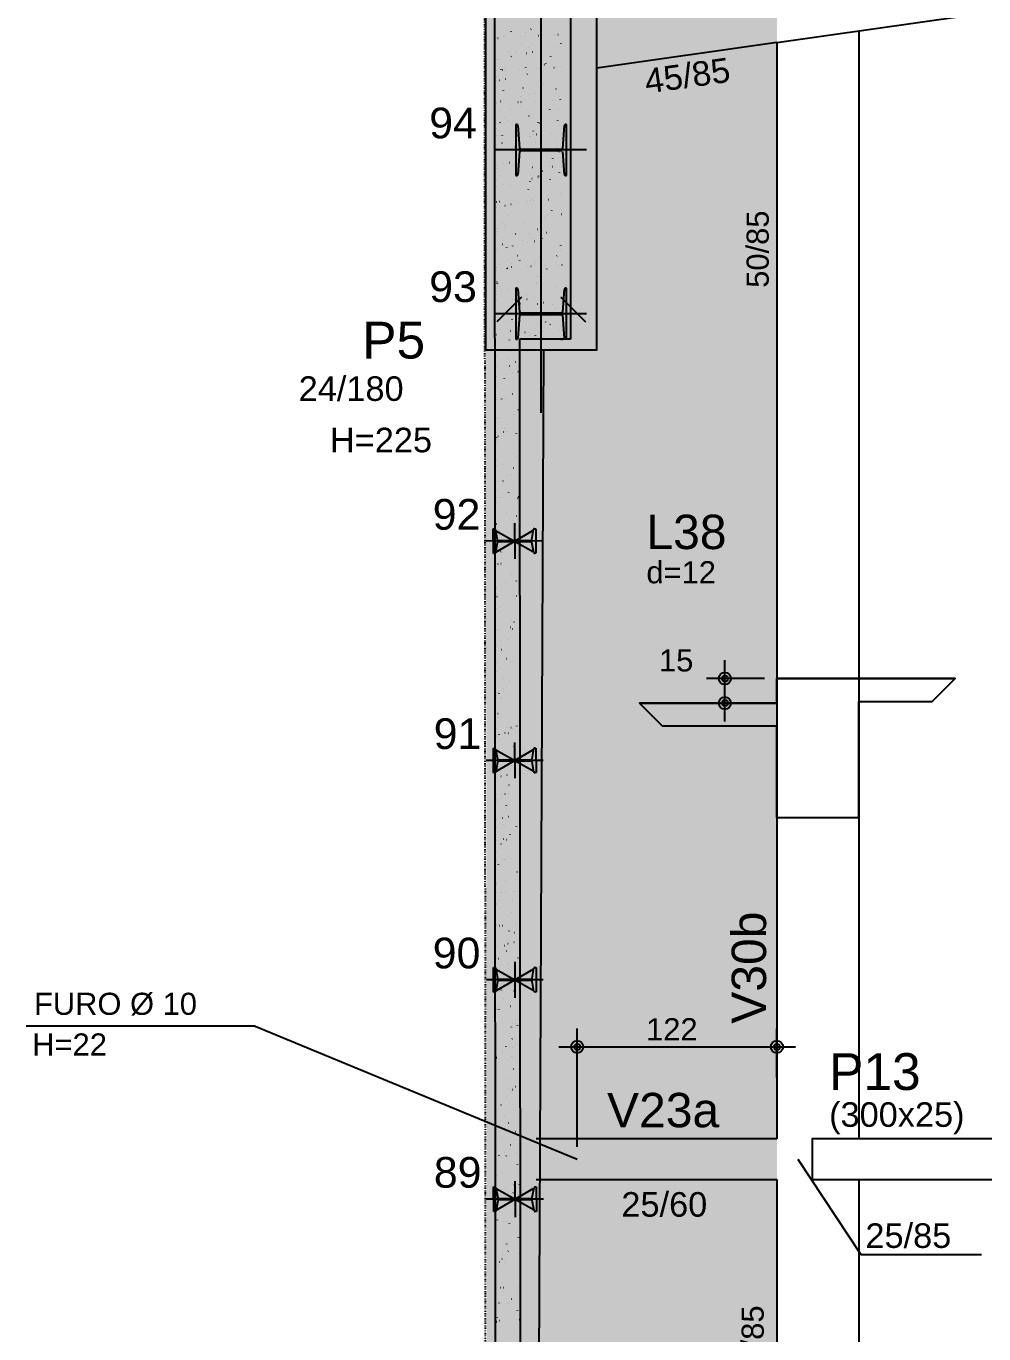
# Model space of a CAD drawing. Header units: millimetres. Extents: x 2609 to 8562, y 1432 to 7136.
# Drawn here: x 3481 to 4066, y 2717 to 3515 of the extents above; entities that cross this region are included whole.
import ezdxf

# ---------------------------------------------------------------- set-up
doc = ezdxf.new("R2010")
doc.units = ezdxf.units.MM
doc.linetypes.add('ESTILO_TQS_0003', pattern=[1.5, 0.5, -0.4, 0.1, -0.5])
for name, color, linetype in [('1', 4, 'Continuous'), ('10', 13, 'Continuous'), ('11', 22, 'Continuous'), ('12', 3, 'Continuous'), ('13', 76, 'Continuous'), ('133', 176, 'Continuous'), ('18', 9, 'Continuous'), ('19', 5, 'Continuous'), ('24', 5, 'ESTILO_TQS_0003'), ('242', 3, 'Continuous'), ('26', 1, 'Continuous'), ('3', 2, 'Continuous'), ('30', 15, 'Continuous'), ('32', 4, 'Continuous'), ('42', 7, 'Continuous'), ('49', 20, 'Continuous'), ('51', 6, 'Continuous'), ('52', 21, 'Continuous'), ('6', 6, 'Continuous'), ('8', 5, 'Continuous'), ('9', 3, 'Continuous')]:
    doc.layers.add(name, color=color, linetype=linetype)
doc.styles.get("Standard").update_dxf_attribs({"font": 'arial.ttf'})

# ---------------------------------------------------------------- blocks, each defined once
blk = doc.blocks.new('_H9EFD498501-009')
for p, q in [((191.437375, 1791.388066), (191.437375, 1791.388066)), ((191.437375, 1791.388066), (191.437375, 1791.388066)), ((191.437375, 1790.479557), (191.437375, 1790.479557)), ((191.437375, 1790.479557), (191.437375, 1790.479557)), ((191.437375, 1790.479557), (191.437375, 1790.479557)), ((192.567403, 1790.730079), (192.640626, 1790.746312)), ((196.228513, 1791.541727), (196.301736, 1791.55796)), ((196.431315, 1791.606106), (196.506244, 1791.609377)), ((200.748983, 1794.958115), (200.758773, 1795.032473)), ((206.546678, 1792.047752), (206.621607, 1792.051024)), ((208.419894, 1792.129539), (208.494822, 1792.13281)), ((209.40851, 1794.463662), (209.481732, 1794.479895)), ((212.789581, 1796.376133), (212.79937, 1796.450491)), ((213.153777, 1795.820512), (213.199434, 1795.880014)), ((217.26147, 1792.51557), (217.336399, 1792.518842)), ((227.376834, 1792.957216), (227.451762, 1792.960488)), ((229.250049, 1793.039003), (229.324978, 1793.042274)), ((199.158195, 1782.874881), (199.167985, 1782.949239)), ((203.154871, 1782.789684), (203.200528, 1782.849185)), ((206.898754, 1787.668807), (206.944411, 1787.728308)), ((210.130507, 1781.733167), (210.203729, 1781.7494)), ((211.301582, 1785.073662), (211.311372, 1785.14802)), ((213.791617, 1782.544816), (213.864839, 1782.561049)), ((223.34218, 1786.49168), (223.351969, 1786.566038)), ((226.971613, 1785.466751), (227.044835, 1785.482984)), ((231.130713, 1787.622822), (231.17637, 1787.682323)), ((191.437375, 1777.589), (191.437375, 1777.589)), ((191.437375, 1777.589), (191.437375, 1777.589)), ((192.92329, 1777.918419), (192.996512, 1777.934652)), ((200.757873, 1779.665855), (200.80353, 1779.725356)), ((221.131807, 1774.591993), (221.177464, 1774.651494)), ((221.854181, 1775.189208), (221.863971, 1775.263567)), ((224.87569, 1779.471116), (224.921347, 1779.530618)), ((231.354721, 1773.547904), (231.427943, 1773.564137)), ((191.437375, 1771.283931), (191.437375, 1771.283931)), ((191.437375, 1771.283931), (191.437375, 1771.283931)), ((191.437375, 1771.283931), (191.437375, 1771.283931)), ((191.437375, 1767.519146), (191.437375, 1767.519146)), ((194.502849, 1771.514149), (194.548506, 1771.573651)), ((195.258862, 1771.450781), (195.333791, 1771.454052)), ((197.132077, 1771.532567), (197.207006, 1771.535839)), ((197.306398, 1765.999573), (197.37962, 1766.015806)), ((197.493986, 1770.233959), (197.503776, 1770.308317)), ((205.973654, 1771.918599), (206.048583, 1771.92187)), ((209.710794, 1772.990427), (209.720584, 1773.064786)), ((210.486394, 1768.921508), (210.559616, 1768.937741)), ((216.089017, 1772.360245), (216.163946, 1772.363517)), ((217.962233, 1772.442031), (218.037161, 1772.445303)), ((218.734809, 1771.468164), (218.780466, 1771.527666)), ((226.80381, 1772.828063), (226.878738, 1772.831335)), ((227.693611, 1772.736256), (227.766833, 1772.752489)), ((191.437375, 1764.698442), (191.437375, 1764.698442)), ((191.437375, 1764.698442), (191.437375, 1764.698442)), ((191.437375, 1764.698442), (191.437375, 1764.698442)), ((193.645288, 1765.187924), (193.71851, 1765.204157)), ((196.005988, 1758.931487), (196.015777, 1759.005846)), ((208.046585, 1760.349505), (208.056375, 1760.423864)), ((208.735902, 1758.437336), (208.781559, 1758.496837)), ((212.479785, 1763.316459), (212.525442, 1763.37596)), ((220.263393, 1763.105974), (220.273183, 1763.180332)), ((228.049497, 1759.924596), (228.12272, 1759.940829)), ((191.437375, 1751.807884), (191.437375, 1751.807884)), ((191.437375, 1751.807884), (191.437375, 1751.807884)), ((191.437375, 1751.179797), (191.437375, 1751.179797)), ((191.437375, 1751.179797), (191.437375, 1751.179797)), ((194.001174, 1752.376265), (194.074396, 1752.392498)), ((194.685838, 1751.321627), (194.760766, 1751.324899)), ((204.801201, 1751.763274), (204.87613, 1751.766545)), ((206.338904, 1755.313507), (206.384561, 1755.373008)), ((206.674417, 1751.84506), (206.749345, 1751.848332)), ((211.208391, 1756.191013), (211.281613, 1756.207246)), ((214.869501, 1757.002662), (214.942723, 1757.018895)), ((215.515993, 1752.231092), (215.590922, 1752.234363)), ((218.599184, 1750.465052), (218.608974, 1750.53941)), ((225.631357, 1752.672738), (225.706285, 1752.676009)), ((226.712838, 1750.239645), (226.758495, 1750.299147)), ((227.504572, 1752.754524), (227.579501, 1752.757796)), ((230.456721, 1755.118768), (230.502378, 1755.17827)), ((230.815992, 1753.221521), (230.825781, 1753.295879)), ((194.4152, 1746.848253), (194.424989, 1746.922612)), ((196.339998, 1742.282678), (196.385655, 1742.34218)), ((200.08388, 1747.161801), (200.129537, 1747.221303)), ((206.558587, 1749.047034), (206.568376, 1749.121392)), ((211.564278, 1743.379354), (211.6375, 1743.395586)), ((224.31584, 1747.115816), (224.361497, 1747.175318)), ((228.771495, 1747.194102), (228.844717, 1747.210335)), ((191.437375, 1738.917327), (191.437375, 1738.917327)), ((191.437375, 1738.917327), (191.437375, 1738.917327)), ((191.437375, 1738.917327), (191.437375, 1738.917327)), ((191.437375, 1735.893457), (191.437375, 1735.893457)), ((191.437375, 1735.893457), (191.437375, 1735.893457)), ((192.750991, 1734.207331), (192.76078, 1734.28169)), ((193.942999, 1739.158849), (193.988657, 1739.218351)), ((194.723172, 1739.64577), (194.796394, 1739.662003)), ((198.384282, 1740.457419), (198.457504, 1740.473652)), ((204.967799, 1736.9638), (204.977588, 1737.038158)), ((214.316934, 1734.084988), (214.362591, 1734.144489)), ((217.111186, 1739.162581), (217.120975, 1739.236939)), ((218.060816, 1738.964111), (218.106473, 1739.023612)), ((229.127382, 1734.382442), (229.200604, 1734.398675)), ((229.151783, 1740.580599), (229.161573, 1740.654957)), ((191.437375, 1731.075662), (191.437375, 1731.075662)), ((191.437375, 1731.075662), (191.437375, 1731.075662)), ((191.437375, 1731.075662), (191.437375, 1731.075662)), ((191.437375, 1726.026769), (191.437375, 1726.026769)), ((191.437375, 1726.026769), (191.437375, 1726.026769)), ((193.513385, 1731.166302), (193.588314, 1731.169574)), ((195.079058, 1726.834111), (195.15228, 1726.850344)), ((195.3866, 1731.248089), (195.461529, 1731.25136)), ((204.228177, 1731.63412), (204.303106, 1731.637392)), ((211.919935, 1730.961159), (211.965593, 1731.02066)), ((212.286275, 1730.648859), (212.359498, 1730.665092)), ((214.34354, 1732.075767), (214.418469, 1732.079038)), ((215.520398, 1727.079346), (215.530187, 1727.153705)), ((215.947385, 1731.460507), (216.020608, 1731.47674)), ((216.216756, 1732.157553), (216.291684, 1732.160824)), ((225.058332, 1732.543585), (225.133261, 1732.546856)), ((227.663784, 1729.278127), (227.673574, 1729.352486)), ((191.437375, 1724.229431), (191.437375, 1724.229431)), ((201.921029, 1717.93033), (201.966686, 1717.989832)), ((203.30359, 1724.322878), (203.313379, 1724.397236)), ((205.664912, 1722.809453), (205.710569, 1722.868955)), ((212.642162, 1717.837199), (212.715384, 1717.853432)), ((229.849379, 1721.651947), (229.922601, 1721.66818)), ((229.896871, 1722.763468), (229.942528, 1722.82297)), ((191.437375, 1713.136211), (191.437375, 1713.136211)), ((191.437375, 1713.136211), (191.437375, 1713.136211)), ((191.437375, 1713.136211), (191.437375, 1713.136211)), ((191.437375, 1710.971527), (191.437375, 1710.971527)), ((191.437375, 1710.971527), (191.437375, 1710.971527)), ((192.940361, 1711.037149), (193.015289, 1711.04042)), ((195.801056, 1714.103616), (195.874278, 1714.119849)), ((199.462166, 1714.915265), (199.535388, 1714.931497)), ((199.524031, 1714.806501), (199.569688, 1714.866003)), ((201.815591, 1713.020406), (201.825381, 1713.094765)), ((203.055724, 1711.478795), (203.130653, 1711.482067)), ((204.92894, 1711.560582), (205.003868, 1711.563853)), ((213.770516, 1711.946613), (213.845445, 1711.949885)), ((213.856189, 1714.438424), (213.865978, 1714.512783)), ((219.897965, 1709.73264), (219.943622, 1709.792141)), ((223.641848, 1714.611763), (223.687505, 1714.671264)), ((223.88588, 1712.388259), (223.960808, 1712.391531)), ((225.759095, 1712.470046), (225.834024, 1712.473317)), ((226.072997, 1717.194893), (226.082786, 1717.269251)), ((191.437375, 1704.267767), (191.437375, 1704.267767)), ((193.269007, 1706.654796), (193.314664, 1706.714297)), ((212.36819, 1703.135953), (212.37798, 1703.210311)), ((213.36416, 1705.106705), (213.437382, 1705.122938)), ((217.02527, 1705.918353), (217.098492, 1705.934586)), ((217.500967, 1706.608811), (217.546624, 1706.668312)), ((224.408788, 1704.553971), (224.418577, 1704.628329)), ((230.205266, 1708.840288), (230.278488, 1708.856521)), ((191.437375, 1700.245654), (191.437375, 1700.245654)), ((191.437375, 1700.245654), (191.437375, 1700.245654)), ((196.156942, 1701.291956), (196.230165, 1701.308189)), ((200.224803, 1700.937172), (200.234593, 1701.011531)), ((207.50206, 1693.577982), (207.547717, 1693.637484)), ((211.245943, 1698.457105), (211.2916, 1698.516607)), ((230.927263, 1696.109793), (231.000485, 1696.126026)), ((191.437375, 1690.867392), (191.437375, 1690.867392)), ((191.437375, 1690.867392), (191.437375, 1690.867392)), ((191.437375, 1690.867392), (191.437375, 1690.867392)), ((191.437375, 1687.355096), (191.437375, 1687.355096)), ((191.437375, 1687.355096), (191.437375, 1687.355096)), ((191.437375, 1687.355096), (191.437375, 1687.355096)), ((191.767908, 1690.881824), (191.842836, 1690.885095)), ((193.641123, 1690.96361), (193.716052, 1690.966882)), ((196.87894, 1688.561462), (196.952162, 1688.577695)), ((198.560594, 1688.29625), (198.570384, 1688.370609)), ((200.54005, 1689.37311), (200.613272, 1689.389343)), ((202.4827, 1691.349642), (202.557629, 1691.352913)), ((205.105062, 1690.454153), (205.150719, 1690.513655)), ((210.777402, 1691.052719), (210.787192, 1691.127077)), ((212.598063, 1691.791288), (212.672992, 1691.79456)), ((213.720046, 1692.295045), (213.793268, 1692.311278)), ((214.471279, 1691.873074), (214.546207, 1691.876346)), ((222.920789, 1693.2515), (222.930578, 1693.325858)), ((223.312855, 1692.259106), (223.387784, 1692.262377)), ((229.222879, 1690.259415), (229.268536, 1690.318916)), ((198.850038, 1682.302448), (198.895696, 1682.361949)), ((209.113193, 1678.411797), (209.122983, 1678.486155)), ((214.442044, 1679.56455), (214.515266, 1679.580783)), ((218.103154, 1680.376199), (218.176376, 1680.392432)), ((221.330001, 1681.168265), (221.33979, 1681.242624)), ((223.081998, 1682.256463), (223.127655, 1682.315964)), ((225.478996, 1685.380292), (225.524653, 1685.439793)), ((231.28315, 1683.298134), (231.356372, 1683.314367)), ((191.437375, 1674.464538), (191.437375, 1674.464538)), ((191.437375, 1674.464538), (191.437375, 1674.464538)), ((191.437375, 1672.642077), (191.437375, 1672.642077)), ((191.437375, 1672.642077), (191.437375, 1672.642077)), ((191.437375, 1670.763258), (191.437375, 1670.763258)), ((191.437375, 1670.763258), (191.437375, 1670.763258)), ((191.437375, 1670.763258), (191.437375, 1670.763258)), ((192.709158, 1674.299496), (192.754815, 1674.358998)), ((195.106156, 1677.423325), (195.151813, 1677.482826)), ((197.072596, 1676.993779), (197.082385, 1677.068137)), ((197.234827, 1675.749802), (197.308049, 1675.766035)), ((201.310247, 1671.194317), (201.385176, 1671.197588)), ((203.183462, 1671.276103), (203.258391, 1671.279374)), ((212.025039, 1671.662135), (212.099968, 1671.665406)), ((216.826974, 1674.104757), (216.872631, 1674.164259)), ((222.140402, 1672.103781), (222.215331, 1672.107052)), ((224.013618, 1672.185567), (224.088547, 1672.188839)), ((195.481808, 1664.910544), (195.491597, 1664.984903)), ((197.956824, 1663.019308), (198.030046, 1663.035541)), ((201.617934, 1663.830956), (201.691156, 1663.847189)), ((207.625195, 1667.109325), (207.634984, 1667.183684)), ((210.686093, 1666.101806), (210.731751, 1666.161307)), ((213.083092, 1669.225634), (213.128749, 1669.285136)), ((214.79793, 1666.752891), (214.871152, 1666.769124)), ((219.665792, 1668.527343), (219.675582, 1668.601702)), ((230.929106, 1664.041307), (230.938896, 1664.115666)), ((191.437375, 1661.573981), (191.437375, 1661.573981)), ((191.437375, 1661.573981), (191.437375, 1661.573981)), ((191.437375, 1661.573981), (191.437375, 1661.573981)), ((204.43107, 1657.9501), (204.476727, 1658.009601)), ((206.034407, 1655.026091), (206.044196, 1655.100449)), ((215.519928, 1654.022396), (215.59315, 1654.038629)), ((218.177793, 1657.224872), (218.187583, 1657.29923)), ((219.181038, 1654.834045), (219.25426, 1654.850278)), ((228.663029, 1657.904115), (228.708686, 1657.963616)), ((231.060028, 1661.027944), (231.105685, 1661.087445)), ((191.437375, 1650.659123), (191.437375, 1650.659123)), ((191.437375, 1648.683423), (191.437375, 1648.683423)), ((191.437375, 1648.683423), (191.437375, 1648.683423)), ((191.895646, 1650.679132), (191.970575, 1650.682403)), ((193.817599, 1652.269623), (193.827388, 1652.343981)), ((198.290189, 1649.947148), (198.335846, 1650.00665)), ((198.312711, 1650.207648), (198.385933, 1650.223881)), ((200.687187, 1653.070977), (200.732844, 1653.130478)), ((200.737223, 1651.065163), (200.812152, 1651.068435)), ((210.852586, 1651.50681), (210.927515, 1651.510081)), ((212.725802, 1651.588596), (212.80073, 1651.591867)), ((221.567378, 1651.974627), (221.642307, 1651.977899)), ((222.408006, 1649.752409), (222.453663, 1649.811911)), ((229.338318, 1651.958073), (229.348108, 1652.032431)), ((231.682742, 1652.416274), (231.75767, 1652.419545)), ((191.437375, 1641.016388), (191.437375, 1641.016388)), ((192.035165, 1641.795443), (192.080822, 1641.854944)), ((192.3296, 1640.967151), (192.33939, 1641.041509)), ((202.695818, 1638.288802), (202.769041, 1638.305035)), ((204.370198, 1642.385169), (204.379987, 1642.459527)), ((215.875814, 1641.210737), (215.949037, 1641.22697)), ((216.267125, 1641.749458), (216.312782, 1641.808959)), ((216.587005, 1645.141638), (216.596795, 1645.215996)), ((218.664123, 1644.873286), (218.70978, 1644.932788)), ((227.674109, 1639.317151), (227.683899, 1639.391509)), ((191.437375, 1635.792865), (191.437375, 1635.792865)), ((191.437375, 1635.792865), (191.437375, 1635.792865)), ((191.437375, 1635.792865), (191.437375, 1635.792865)), ((191.437375, 1634.190031), (191.437375, 1634.190031)), ((191.437375, 1634.190031), (191.437375, 1634.190031)), ((191.437375, 1634.190031), (191.437375, 1634.190031)), ((191.437375, 1630.554988), (191.437375, 1630.554988)), ((191.437375, 1630.554988), (191.437375, 1630.554988)), ((191.437375, 1630.554988), (191.437375, 1630.554988)), ((199.034708, 1637.477153), (199.107931, 1637.493386)), ((199.56477, 1630.909838), (199.639699, 1630.91311)), ((201.437985, 1630.991624), (201.512914, 1630.994896)), ((202.882199, 1631.082698), (202.891989, 1631.157056)), ((210.012101, 1633.597752), (210.057758, 1633.657253)), ((210.279562, 1631.377656), (210.354491, 1631.380928)), ((214.922797, 1632.500716), (214.932586, 1632.575074)), ((220.394925, 1631.819302), (220.469854, 1631.822574)), ((222.268141, 1631.901089), (222.343069, 1631.90436)), ((231.109718, 1632.28712), (231.184646, 1632.290392)), ((191.437375, 1622.902307), (191.437375, 1622.902307)), ((191.437375, 1622.902307), (191.437375, 1622.902307)), ((199.390595, 1624.665494), (199.463817, 1624.681727)), ((203.87122, 1625.5948), (203.916877, 1625.654302)), ((206.268218, 1628.718629), (206.313875, 1628.77813)), ((216.597812, 1628.480242), (216.671034, 1628.496475)), ((220.258922, 1629.291891), (220.332144, 1629.308124)), ((226.186111, 1628.01468), (226.1959, 1628.089038)), ((227.989037, 1625.400061), (228.034694, 1625.459563)), ((197.616197, 1617.443095), (197.661854, 1617.502596)), ((201.291411, 1618.999463), (201.301201, 1619.073822)), ((213.434798, 1621.198244), (213.444587, 1621.272603)), ((216.953699, 1615.668582), (217.026921, 1615.684815)), ((221.848156, 1617.39711), (221.893813, 1617.456611)), ((224.245154, 1620.520938), (224.290811, 1620.58044)), ((224.595323, 1615.931445), (224.605112, 1616.005804)), ((191.437375, 1610.450854), (191.437375, 1610.450854)), ((191.437375, 1610.450854), (191.437375, 1610.450854)), ((191.437375, 1610.01175), (191.437375, 1610.01175)), ((191.437375, 1610.01175), (191.437375, 1610.01175)), ((191.437375, 1610.01175), (191.437375, 1610.01175)), ((191.437375, 1609.390698), (191.437375, 1609.390698)), ((191.437375, 1609.390698), (191.437375, 1609.390698)), ((191.475316, 1609.440143), (191.520973, 1609.499644)), ((193.872314, 1612.563972), (193.917971, 1612.623473)), ((198.991746, 1610.780685), (199.066675, 1610.783956)), ((199.627202, 1606.358541), (199.636992, 1606.4329)), ((200.112592, 1611.934999), (200.185815, 1611.951232)), ((203.773703, 1612.746648), (203.846925, 1612.762881)), ((209.107109, 1611.222331), (209.182038, 1611.225602)), ((210.980325, 1611.304117), (211.055253, 1611.307389)), ((211.562931, 1606.980001), (211.562931, 1606.980001)), ((211.562931, 1606.980001), (211.562931, 1606.980001)), ((211.84401, 1609.11501), (211.853799, 1609.189368)), ((213.854828, 1606.980001), (213.854828, 1606.980001)), ((215.593132, 1609.245404), (215.63879, 1609.304906)), ((219.821901, 1611.690149), (219.89683, 1611.69342)), ((223.416843, 1606.980001), (223.416843, 1606.980001)), ((223.416843, 1606.980001), (223.416843, 1606.980001)), ((229.937265, 1612.131795), (230.012193, 1612.135067)), ((231.81048, 1612.213582), (231.885409, 1612.216853)), ((200.468479, 1599.12334), (200.541701, 1599.139573)), ((191.437375, 1597.121192), (191.437375, 1597.121192)), ((191.437375, 1597.121192), (191.437375, 1597.121192)), ((191.437375, 1590.346719), (191.437375, 1590.346719)), ((191.437375, 1590.346719), (191.437375, 1590.346719)), ((191.437375, 1590.346719), (191.437375, 1590.346719)), ((197.819293, 1590.62536), (197.894222, 1590.628631)), ((198.139204, 1595.05607), (198.148993, 1595.130428)), ((199.692508, 1590.707146), (199.767437, 1590.710417)), ((203.197228, 1593.090747), (203.242885, 1593.150248)), ((191.437375, 1584.230634), (191.437375, 1584.230634)), ((191.437375, 1584.230634), (191.437375, 1584.230634)), ((191.437375, 1584.230634), (191.437375, 1584.230634)), ((196.548416, 1582.972836), (196.558205, 1583.047194)), ((197.056347, 1585.087795), (197.102004, 1585.147296)), ((199.453345, 1588.211624), (199.499002, 1588.271125)), ((201.190477, 1586.392845), (201.263699, 1586.409078)), ((204.851587, 1587.204493), (204.924809, 1587.220726)), ((191.437375, 1577.765009), (191.437375, 1577.765009)), ((191.437375, 1577.765009), (191.437375, 1577.765009)), ((191.437375, 1571.340077), (191.437375, 1571.340077)), ((191.437375, 1571.340077), (191.437375, 1571.340077)), ((191.437375, 1570.242584), (191.437375, 1570.242584)), ((191.437375, 1570.242584), (191.437375, 1570.242584)), ((194.884207, 1570.331914), (194.893996, 1570.406272)), ((197.246269, 1570.496206), (197.321198, 1570.499478)), ((201.546363, 1573.581185), (201.619585, 1573.597418)), ((191.437375, 1558.449519), (191.437375, 1558.449519)), ((191.437375, 1558.449519), (191.437375, 1558.449519)), ((191.437375, 1558.449519), (191.437375, 1558.449519)), ((193.396208, 1559.029442), (193.405998, 1559.103801)), ((202.268361, 1560.850691), (202.341583, 1560.866924)), ((202.637378, 1560.735447), (202.683035, 1560.794948)), ((205.034376, 1563.859276), (205.080033, 1563.918777)), ((205.436806, 1560.44746), (205.446595, 1560.521819)), ((191.437375, 1550.13845), (191.437375, 1550.13845)), ((191.437375, 1550.13845), (191.437375, 1550.13845)), ((191.437375, 1550.13845), (191.437375, 1550.13845)), ((196.073816, 1550.340881), (196.148745, 1550.344153)), ((196.382355, 1552.583741), (196.428012, 1552.643243)), ((197.947031, 1550.422667), (198.02196, 1550.425939)), ((191.437375, 1546.139319), (191.437375, 1546.139319)), ((191.437375, 1546.139319), (191.437375, 1546.139319)), ((191.437375, 1546.139319), (191.437375, 1546.139319)), ((191.437375, 1545.558961), (191.437375, 1545.558961)), ((191.437375, 1545.558961), (191.437375, 1545.558961)), ((191.437375, 1544.150631), (191.437375, 1544.150631)), ((191.437375, 1544.150631), (191.437375, 1544.150631)), ((191.80542, 1546.946208), (191.81521, 1547.020566)), ((192.638472, 1547.704618), (192.684129, 1547.76412)), ((202.624247, 1548.039031), (202.69747, 1548.055264)), ((203.948807, 1549.144989), (203.958596, 1549.219347)), ((202.358019, 1537.061755), (202.367808, 1537.136113)), ((203.346245, 1535.308536), (203.419467, 1535.324769)), ((191.437375, 1532.668404), (191.437375, 1532.668404)), ((191.437375, 1532.668404), (191.437375, 1532.668404)), ((191.437375, 1532.668404), (191.437375, 1532.668404)), ((191.437375, 1530.034315), (191.437375, 1530.034315)), ((191.437375, 1530.034315), (191.437375, 1530.034315)), ((195.500792, 1530.211728), (195.575721, 1530.214999)), ((201.963386, 1528.231393), (202.009043, 1528.290895)), ((205.616155, 1530.653374), (205.691084, 1530.656645)), ((191.437375, 1519.777846), (191.437375, 1519.777846)), ((191.437375, 1519.777846), (191.437375, 1519.777846)), ((195.822505, 1520.228441), (195.868162, 1520.287943)), ((198.219503, 1523.35227), (198.26516, 1523.411772)), ((200.69381, 1524.420833), (200.703599, 1524.495191)), ((203.702132, 1522.496877), (203.775354, 1522.51311)), ((191.437375, 1514.513629), (191.437375, 1514.513629)), ((191.437375, 1514.513629), (191.437375, 1514.513629)), ((191.437375, 1509.93018), (191.437375, 1509.93018)), ((191.437375, 1509.93018), (191.437375, 1509.93018)), ((191.437375, 1509.93018), (191.437375, 1509.93018)), ((194.328339, 1510.056403), (194.403268, 1510.059674)), ((196.201554, 1510.138189), (196.276483, 1510.14146)), ((199.205811, 1513.118361), (199.215601, 1513.19272)), ((205.043131, 1510.52422), (205.11806, 1510.527492)), ((191.437375, 1506.887288), (191.437375, 1506.887288)), ((191.437375, 1506.887288), (191.437375, 1506.887288)), ((191.437375, 1506.887288), (191.437375, 1506.887288)), ((204.424129, 1509.766382), (204.497351, 1509.782615)), ((191.437375, 1493.996731), (191.437375, 1493.996731)), ((191.60002, 1494.032788), (191.673242, 1494.049021)), ((197.615023, 1501.035127), (197.624813, 1501.109485)), ((201.403536, 1495.876093), (201.449193, 1495.935595)), ((203.800534, 1498.999922), (203.846192, 1499.059424)), ((204.780016, 1496.954723), (204.853238, 1496.970956)), ((191.437375, 1489.826046), (191.437375, 1489.826046)), ((191.437375, 1489.826046), (191.437375, 1489.826046)), ((193.755315, 1489.927249), (193.830243, 1489.930521)), ((195.148513, 1487.724388), (195.19417, 1487.783889)), ((195.950814, 1488.394205), (195.960604, 1488.468563)), ((203.870678, 1490.368895), (203.945607, 1490.372167)), ((205.743894, 1490.450682), (205.818822, 1490.453953)), ((191.437375, 1482.88794), (191.450287, 1482.904766)), ((191.437375, 1481.106173), (191.437375, 1481.106173)), ((191.437375, 1481.106173), (191.437375, 1481.106173)), ((191.437375, 1481.106173), (191.437375, 1481.106173)), ((205.502013, 1484.224228), (205.575235, 1484.240461)), ((194.462816, 1477.091734), (194.472605, 1477.166092)), ((203.297654, 1470.239742), (203.372583, 1470.243013)), ((205.623341, 1471.824935), (205.63313, 1471.899293)), ((205.8579, 1471.412569), (205.931122, 1471.428801)), ((191.437375, 1469.721911), (191.437375, 1469.721911)), ((191.437375, 1469.721911), (191.437375, 1469.721911)), ((191.437375, 1469.721911), (191.437375, 1469.721911)), ((191.437375, 1468.215615), (191.437375, 1468.215615)), ((192.582862, 1469.771924), (192.657791, 1469.775195)), ((192.677904, 1468.490634), (192.751126, 1468.506867)), ((192.872028, 1465.008499), (192.881817, 1465.082858)), ((194.456077, 1469.85371), (194.531006, 1469.856982)), ((200.729544, 1463.37204), (200.775201, 1463.431541)), ((191.437375, 1455.325058), (191.437375, 1455.325058)), ((191.437375, 1455.325058), (191.437375, 1455.325058)), ((191.437375, 1455.325058), (191.437375, 1455.325058)), ((191.437375, 1454.111232), (191.437375, 1454.111232)), ((191.437375, 1454.111232), (191.437375, 1454.111232)), ((194.588663, 1455.369088), (194.63432, 1455.42859)), ((196.985661, 1458.492917), (197.031318, 1458.552418)), ((203.959132, 1459.184013), (203.968921, 1459.258371)), ((191.437375, 1451.26225), (191.437375, 1451.26225)), ((191.437375, 1451.26225), (191.437375, 1451.26225)), ((191.437375, 1449.617776), (191.437375, 1449.617776)), ((191.437375, 1449.617776), (191.437375, 1449.617776)), ((192.009838, 1449.642771), (192.084766, 1449.646042)), ((202.125201, 1450.084417), (202.20013, 1450.087688)), ((202.471133, 1447.881541), (202.480922, 1447.9559)), ((203.998416, 1450.166203), (204.073345, 1450.169475)), ((191.437375, 1442.4345), (191.437375, 1442.4345)), ((193.755788, 1442.94848), (193.82901, 1442.964712)), ((200.169694, 1431.01674), (200.215351, 1431.076242)), ((200.880345, 1435.798307), (200.890134, 1435.872665)), ((202.566693, 1434.140569), (202.61235, 1434.20007)), ((191.437375, 1429.543942), (191.437375, 1429.543942)), ((191.437375, 1429.543942), (191.437375, 1429.543942)), ((191.437375, 1429.543942), (191.437375, 1429.543942)), ((191.437375, 1429.513642), (191.437375, 1429.513642)), ((192.7106, 1429.569232), (192.785529, 1429.572503)), ((193.914671, 1422.865035), (193.960328, 1422.924536)), ((199.216136, 1423.157385), (199.225926, 1423.231743)), ((201.552177, 1429.955263), (201.627106, 1429.958535)), ((191.437375, 1419.63656), (191.437375, 1419.63656)), ((191.437375, 1416.653384), (191.437375, 1416.653384)), ((194.833672, 1417.406325), (194.906894, 1417.422558)), ((191.437375, 1409.409507), (191.437375, 1409.409507)), ((191.437375, 1409.409507), (191.437375, 1409.409507)), ((191.437375, 1409.409507), (191.437375, 1409.409507)), ((197.728137, 1411.854914), (197.737927, 1411.929272)), ((200.379724, 1409.799938), (200.454653, 1409.80321)), ((202.252939, 1409.881725), (202.327868, 1409.884996)), ((205.750726, 1406.664392), (205.796383, 1406.723894)), ((191.437375, 1403.762827), (191.437375, 1403.762827)), ((191.437375, 1403.762827), (191.437375, 1403.762827)), ((191.528449, 1403.783017), (191.601671, 1403.79925)), ((196.13735, 1399.771679), (196.147139, 1399.846038)), ((199.495702, 1398.512687), (199.541359, 1398.572188)), ((191.437375, 1390.872269), (191.437375, 1390.872269)), ((191.437375, 1390.872269), (191.437375, 1390.872269)), ((191.437375, 1390.872269), (191.437375, 1390.872269)), ((192.250446, 1391.052523), (192.323668, 1391.068756)), ((193.354821, 1390.509735), (193.400478, 1390.569236)), ((195.751819, 1393.633564), (195.797476, 1393.693065)), ((195.911556, 1391.864171), (195.984778, 1391.880404)), ((191.437375, 1389.305372), (191.437375, 1389.305372)), ((191.437375, 1389.305372), (191.437375, 1389.305372)), ((191.437375, 1388.010871), (191.437375, 1388.010871)), ((191.437375, 1388.010871), (191.437375, 1388.010871)), ((194.473141, 1387.130757), (194.48293, 1387.205116)), ((199.8067, 1389.670785), (199.881629, 1389.674056)), ((205.736455, 1382.644721), (205.746244, 1382.71908)), ((191.437375, 1377.981711), (191.437375, 1377.981711)), ((191.437375, 1377.981711), (191.437375, 1377.981711)), ((192.606333, 1378.240863), (192.679555, 1378.257096)), ((192.985142, 1375.828286), (192.994931, 1375.902644)), ((205.076733, 1374.160339), (205.12239, 1374.21984)), ((191.437375, 1369.201238), (191.437375, 1369.201238)), ((191.437375, 1369.201238), (191.437375, 1369.201238)), ((191.437375, 1369.201238), (191.437375, 1369.201238)), ((196.98944, 1366.322017), (197.062663, 1366.33825)), ((198.634247, 1369.51546), (198.709176, 1369.518731)), ((198.935852, 1366.157387), (198.98151, 1366.216888)), ((200.507462, 1369.597246), (200.582391, 1369.600518)), ((201.332851, 1369.281216), (201.378508, 1369.340717)), ((204.145667, 1370.561487), (204.155456, 1370.635845)), ((191.437375, 1365.091154), (191.437375, 1365.091154)), ((191.437375, 1365.091154), (191.437375, 1365.091154)), ((191.437375, 1365.091154), (191.437375, 1365.091154)), ((191.437375, 1364.071832), (191.437375, 1364.071832)), ((191.437375, 1364.071832), (191.437375, 1364.071832)), ((191.437375, 1364.071832), (191.437375, 1364.071832)), ((193.32833, 1365.510368), (193.401553, 1365.526601)), ((191.437375, 1356.385181), (191.437375, 1356.385181)), ((191.437375, 1352.200596), (191.437375, 1352.200596)), ((191.437375, 1352.200596), (191.437375, 1352.200596)), ((192.680829, 1358.005681), (192.726486, 1358.065183)), ((193.684217, 1352.698709), (193.757439, 1352.714942)), ((202.481458, 1357.920565), (202.491247, 1357.994923)), ((191.437375, 1349.097103), (191.437375, 1349.097103)), ((191.437375, 1349.097103), (191.437375, 1349.097103)), ((198.061223, 1349.386306), (198.136152, 1349.389578)), ((200.993459, 1346.618094), (201.003249, 1346.692452)), ((191.437375, 1339.310038), (191.437375, 1339.310038)), ((191.437375, 1339.310038), (191.437375, 1339.310038)), ((191.437375, 1339.310038), (191.437375, 1339.310038)), ((194.406214, 1339.968214), (194.479437, 1339.984447)), ((198.067325, 1340.779863), (198.140547, 1340.796096)), ((199.402671, 1334.534859), (199.412461, 1334.609218)), ((204.516884, 1341.805039), (204.562541, 1341.86454)), ((191.437375, 1328.992968), (191.437375, 1328.992968)), ((191.437375, 1328.992968), (191.437375, 1328.992968)), ((191.437375, 1328.992968), (191.437375, 1328.992968)), ((191.437375, 1326.419481), (191.437375, 1326.419481)), ((191.437375, 1326.419481), (191.437375, 1326.419481)), ((194.517977, 1328.77421), (194.563634, 1328.833712)), ((194.762101, 1327.156555), (194.835323, 1327.172788)), ((196.88877, 1329.230981), (196.963699, 1329.234253)), ((198.26186, 1333.653333), (198.307517, 1333.712835)), ((198.761985, 1329.312768), (198.836914, 1329.316039)), ((191.437375, 1324.759492), (191.437375, 1324.759492)), ((191.437375, 1324.759492), (191.437375, 1324.759492)), ((192.120979, 1325.650381), (192.166636, 1325.709883)), ((197.738462, 1321.893937), (197.748252, 1321.968296)), ((191.437375, 1313.528923), (191.437375, 1313.528923)), ((191.437375, 1313.528923), (191.437375, 1313.528923)), ((191.437375, 1313.528923), (191.437375, 1313.528923)), ((195.484099, 1314.42606), (195.557321, 1314.442293)), ((196.250464, 1310.591466), (196.260253, 1310.665824)), ((199.145209, 1315.237708), (199.218431, 1315.253941)), ((191.437375, 1308.888834), (191.437375, 1308.888834)), ((191.437375, 1308.888834), (191.437375, 1308.888834)), ((196.315746, 1309.101828), (196.390675, 1309.105099)), ((200.099009, 1304.421862), (200.144666, 1304.481364)), ((203.842891, 1309.300985), (203.888549, 1309.360487)), ((191.437375, 1300.638365), (191.437375, 1300.638365)), ((191.437375, 1300.638365), (191.437375, 1300.638365)), ((194.659676, 1298.508232), (194.669465, 1298.58259)), ((195.839985, 1301.6144), (195.913207, 1301.630633)), ((197.702011, 1301.298033), (197.747668, 1301.357535)), ((191.437375, 1293.133802), (191.437375, 1293.133802)), ((191.437375, 1288.784699), (191.437375, 1288.784699)), ((191.437375, 1288.784699), (191.437375, 1288.784699)), ((191.437375, 1288.784699), (191.437375, 1288.784699)), ((191.437375, 1287.747808), (191.437375, 1287.747808)), ((191.437375, 1287.747808), (191.437375, 1287.747808)), ((191.437375, 1287.747808), (191.437375, 1287.747808)), ((191.446987, 1293.146328), (191.492644, 1293.205829)), ((195.143293, 1288.946503), (195.218222, 1288.949774)), ((196.561983, 1288.883906), (196.635205, 1288.900139)), ((197.016508, 1289.028289), (197.091437, 1289.03156)), ((200.223093, 1289.695554), (200.296315, 1289.711787)), ((205.746779, 1292.683745), (205.756569, 1292.758103)), ((205.858085, 1289.414321), (205.933014, 1289.417592)), ((192.995467, 1285.86731), (193.005256, 1285.941668)), ((204.258781, 1281.381274), (204.26857, 1281.455632)), ((205.68004, 1280.069514), (205.725697, 1280.129016)), ((191.437375, 1274.85725), (191.437375, 1274.85725)), ((191.437375, 1274.85725), (191.437375, 1274.85725)), ((191.437375, 1274.032432), (191.437375, 1274.032432)), ((191.437375, 1274.032432), (191.437375, 1274.032432)), ((191.437375, 1274.032432), (191.437375, 1274.032432)), ((191.507468, 1274.564838), (191.517257, 1274.639197)), ((196.917869, 1276.072246), (196.991092, 1276.088479)), ((203.283042, 1276.945685), (203.328699, 1277.005187)), ((191.437375, 1268.680564), (191.437375, 1268.680564)), ((191.437375, 1268.680564), (191.437375, 1268.680564)), ((193.284135, 1263.914857), (193.329792, 1263.974358)), ((194.570269, 1268.817349), (194.645198, 1268.820621)), ((197.028018, 1268.79398), (197.073675, 1268.853481)), ((197.639867, 1263.341751), (197.713089, 1263.357984)), ((201.300977, 1264.1534), (201.374199, 1264.169633)), ((202.667993, 1269.298039), (202.677782, 1269.372398)), ((204.685632, 1269.258996), (204.760561, 1269.262267)), ((191.437375, 1261.966692), (191.437375, 1261.966692)), ((191.437375, 1261.966692), (191.437375, 1261.966692)), ((191.437375, 1261.966692), (191.437375, 1261.966692)), ((191.437375, 1261.508112), (191.437375, 1261.508112)), ((191.437375, 1261.508112), (191.437375, 1261.508112)), ((191.437375, 1261.508112), (191.437375, 1261.508112)), ((201.003784, 1256.657117), (201.013573, 1256.731476)), ((191.437375, 1249.076135), (191.437375, 1249.076135)), ((191.437375, 1249.076135), (191.437375, 1249.076135)), ((191.437375, 1248.576429), (191.437375, 1248.576429)), ((191.437375, 1248.576429), (191.437375, 1248.576429)), ((191.437375, 1248.576429), (191.437375, 1248.576429)), ((193.397816, 1248.662024), (193.472745, 1248.665296)), ((195.271031, 1248.743811), (195.34596, 1248.747082)), ((197.995754, 1250.530092), (198.068976, 1250.546325)), ((204.112608, 1249.129842), (204.187537, 1249.133114)), ((198.865167, 1239.562509), (198.910824, 1239.62201)), ((199.515785, 1245.354646), (199.525575, 1245.429004)), ((202.378861, 1238.611246), (202.452083, 1238.627479)), ((202.609049, 1244.441632), (202.654707, 1244.501133)), ((191.437375, 1236.185577), (191.437375, 1236.185577)), ((191.437375, 1236.185577), (191.437375, 1236.185577)), ((191.437375, 1236.185577), (191.437375, 1236.185577)), ((196.468169, 1236.43868), (196.513826, 1236.498182)), ((197.924997, 1233.271412), (197.934787, 1233.34577)), ((198.717751, 1237.799597), (198.790973, 1237.81583)), ((191.437375, 1229.882423), (191.437375, 1229.882423)), ((191.437375, 1229.882423), (191.437375, 1229.882423)), ((191.437375, 1228.472295), (191.437375, 1228.472295)), ((191.437375, 1228.472295), (191.437375, 1228.472295)), ((191.437375, 1223.295019), (191.437375, 1223.295019)), ((191.437375, 1223.295019), (191.437375, 1223.295019)), ((192.824792, 1228.532871), (192.89972, 1228.536142)), ((199.073638, 1224.987938), (199.14686, 1225.004171)), ((202.940155, 1228.974517), (203.015084, 1228.977788)), ((204.813371, 1229.056303), (204.888299, 1229.059575)), ((196.260788, 1220.63049), (196.270578, 1220.704848)), ((204.446198, 1215.210161), (204.491855, 1215.269662)), ((191.437375, 1210.404461), (191.437375, 1210.404461)), ((191.437375, 1210.404461), (191.437375, 1210.404461)), ((191.437375, 1210.404461), (191.437375, 1210.404461)), ((191.437375, 1208.36816), (191.437375, 1208.36816)), ((191.437375, 1208.36816), (191.437375, 1208.36816)), ((191.437375, 1208.36816), (191.437375, 1208.36816)), ((191.652339, 1208.377546), (191.727267, 1208.380817)), ((193.525554, 1208.459332), (193.600483, 1208.462603)), ((194.77279, 1209.328018), (194.782579, 1209.402377)), ((199.795635, 1212.257443), (199.868857, 1212.273676)), ((202.0492, 1212.086332), (202.094857, 1212.145834)), ((202.367131, 1208.845364), (202.44206, 1208.848635)), ((203.456745, 1213.069092), (203.529967, 1213.085325)), ((192.050293, 1199.055504), (192.095951, 1199.115005)), ((195.794176, 1203.934627), (195.839833, 1203.994128)), ((200.151522, 1199.445784), (200.224744, 1199.462017)), ((205.933314, 1204.061219), (205.943104, 1204.135578)), ((191.437375, 1198.256733), (191.437375, 1198.256733)), ((191.437375, 1198.256733), (191.437375, 1198.256733)), ((191.437375, 1198.256733), (191.437375, 1198.256733)), ((191.437375, 1197.513904), (191.437375, 1197.513904)), ((191.437375, 1197.513904), (191.437375, 1197.513904)), ((193.182002, 1197.244784), (193.191791, 1197.319142)), ((204.269105, 1191.420297), (204.278895, 1191.494656)), ((191.437375, 1188.264025), (191.437375, 1188.264025)), ((191.437375, 1188.264025), (191.437375, 1188.264025)), ((191.437375, 1188.264025), (191.437375, 1188.264025)), ((191.437375, 1184.623346), (191.437375, 1184.623346)), ((191.437375, 1184.623346), (191.437375, 1184.623346)), ((191.437375, 1184.623346), (191.437375, 1184.623346)), ((191.437375, 1183.993032), (191.437375, 1183.993032)), ((191.517793, 1184.603862), (191.527582, 1184.67822)), ((200.873519, 1186.715289), (200.946742, 1186.731522)), ((201.194678, 1188.690038), (201.269607, 1188.69331)), ((203.067893, 1188.771825), (203.142822, 1188.775096)), ((204.534629, 1187.526937), (204.607852, 1187.54317)), ((197.631325, 1174.703156), (197.676982, 1174.762657)), ((201.375208, 1179.582279), (201.420865, 1179.64178)), ((202.781107, 1180.117826), (202.790896, 1180.192184)), ((191.437375, 1171.732788), (191.437375, 1171.732788)), ((191.437375, 1171.732788), (191.437375, 1171.732788)), ((191.437375, 1168.159891), (191.437375, 1168.159891)), ((191.437375, 1166.631044), (191.437375, 1166.631044)), ((191.437375, 1166.631044), (191.437375, 1166.631044)), ((191.780077, 1168.174853), (191.855006, 1168.178125)), ((195.234327, 1171.579327), (195.279984, 1171.638828)), ((200.621654, 1168.560885), (200.696583, 1168.564156)), ((201.190319, 1168.034592), (201.200108, 1168.10895)), ((201.229406, 1173.903629), (201.302628, 1173.919862)), ((191.437375, 1158.842231), (191.437375, 1158.842231)), ((191.437375, 1158.842231), (191.437375, 1158.842231)), ((191.437375, 1158.842231), (191.437375, 1158.842231)), ((201.951404, 1161.173135), (202.024626, 1161.189368)), ((205.612514, 1161.984783), (205.685736, 1162.001016)), ((199.52611, 1155.39367), (199.535899, 1155.468028)), ((203.212356, 1150.350808), (203.258013, 1150.410309)), ((191.437375, 1148.055756), (191.437375, 1148.055756)), ((191.437375, 1148.055756), (191.437375, 1148.055756)), ((191.437375, 1148.055756), (191.437375, 1148.055756)), ((191.437375, 1145.951673), (191.437375, 1145.951673)), ((191.437375, 1145.951673), (191.437375, 1145.951673)), ((198.038111, 1144.091198), (198.047901, 1144.165557)), ((199.449201, 1148.40556), (199.52413, 1148.408831)), ((200.815358, 1147.226979), (200.861015, 1147.28648)), ((201.322416, 1148.487346), (201.397345, 1148.490618)), ((202.30729, 1148.361475), (202.380512, 1148.377708)), ((191.437375, 1135.005354), (191.437375, 1135.005354)), ((194.560334, 1139.075273), (194.605991, 1139.134775)), ((203.029288, 1135.63098), (203.10251, 1135.647213)), ((191.437375, 1133.061115), (191.437375, 1133.061115)), ((191.437375, 1133.061115), (191.437375, 1133.061115)), ((191.437375, 1133.061115), (191.437375, 1133.061115)), ((191.437375, 1127.951621), (191.437375, 1127.951621)), ((191.437375, 1127.951621), (191.437375, 1127.951621)), ((196.447323, 1132.007964), (196.457113, 1132.082322)), ((198.876177, 1128.276406), (198.951106, 1128.279678)), ((191.437375, 1120.170558), (191.437375, 1120.170558)), ((191.437375, 1120.170558), (191.437375, 1120.170558)), ((194.783114, 1119.367042), (194.792904, 1119.4414)), ((203.385174, 1122.819321), (203.458396, 1122.835554)), ((200.141366, 1114.722925), (200.187023, 1114.782427)), ((206.046428, 1114.881006), (206.056218, 1114.955364)), ((191.437375, 1107.847487), (191.437375, 1107.847487)), ((191.437375, 1107.847487), (191.437375, 1107.847487)), ((191.437375, 1107.847487), (191.437375, 1107.847487)), ((191.437375, 1107.28), (191.437375, 1107.28)), ((191.437375, 1107.28), (191.437375, 1107.28)), ((191.437375, 1107.28), (191.437375, 1107.28)), ((191.437375, 1103.379664), (191.437375, 1103.379664)), ((191.437375, 1103.379664), (191.437375, 1103.379664)), ((193.295116, 1108.064571), (193.304905, 1108.138929)), ((194.000485, 1106.719973), (194.046142, 1106.779475)), ((196.397483, 1109.843802), (196.44314, 1109.903304)), ((197.703724, 1108.121081), (197.778653, 1108.124353)), ((199.576939, 1108.202868), (199.651868, 1108.206139)), ((204.107172, 1110.088826), (204.180394, 1110.105059)), ((204.45564, 1102.797772), (204.46543, 1102.87213)), ((191.704328, 1095.981336), (191.714117, 1096.055695)), ((204.463058, 1097.277167), (204.536281, 1097.2934)), ((191.437375, 1094.389442), (191.437375, 1094.389442)), ((191.437375, 1094.389442), (191.437375, 1094.389442)), ((191.437375, 1093.953633), (191.437375, 1093.953633)), ((191.437375, 1093.953633), (191.437375, 1093.953633)), ((191.437375, 1087.743352), (191.437375, 1087.743352)), ((191.437375, 1087.743352), (191.437375, 1087.743352)), ((197.1307, 1087.991928), (197.205629, 1087.995199)), ((202.791431, 1090.15685), (202.801221, 1090.231208)), ((205.722397, 1090.370577), (205.768054, 1090.430079)), ((191.437375, 1081.498885), (191.437375, 1081.498885)), ((191.437375, 1081.498885), (191.437375, 1081.498885)), ((191.437375, 1081.498885), (191.437375, 1081.498885)), ((199.581516, 1082.367625), (199.627173, 1082.427127)), ((201.303433, 1078.854378), (201.313222, 1078.928737)), ((201.978514, 1085.491454), (202.024171, 1085.550956)), ((205.185056, 1084.546672), (205.258278, 1084.562905)), ((191.437375, 1071.753975), (191.437375, 1071.753975)), ((193.326492, 1074.21592), (193.372149, 1074.275421)), ((205.540943, 1071.735012), (205.614165, 1071.751245)), ((191.437375, 1068.608327), (191.437375, 1068.608327)), ((191.437375, 1067.639217), (191.437375, 1067.639217)), ((191.437375, 1067.639217), (191.437375, 1067.639217)), ((191.437375, 1067.639217), (191.437375, 1067.639217)), ((192.360947, 1068.813078), (192.434169, 1068.829311)), ((195.958247, 1067.836603), (196.033176, 1067.839874)), ((197.831462, 1067.918389), (197.906391, 1067.921661)), ((199.712645, 1066.771144), (199.722434, 1066.845502)), ((191.437375, 1055.717769), (191.437375, 1055.717769)), ((191.437375, 1055.717769), (191.437375, 1055.717769)), ((191.437375, 1055.717769), (191.437375, 1055.717769)), ((205.162547, 1058.015278), (205.208204, 1058.074779)), ((191.437375, 1047.535083), (191.437375, 1047.535083)), ((191.437375, 1047.535083), (191.437375, 1047.535083)), ((195.385223, 1047.707449), (195.460152, 1047.710721)), ((198.048436, 1054.130222), (198.058225, 1054.20458)), ((198.907524, 1049.863572), (198.953181, 1049.923073)), ((205.500586, 1048.149096), (205.575515, 1048.152367)), ((191.437375, 1042.827212), (191.437375, 1042.827212)), ((191.437375, 1040.128285), (191.437375, 1040.128285)), ((191.437375, 1040.128285), (191.437375, 1040.128285)), ((192.766643, 1041.86062), (192.8123, 1041.920122)), ((193.438831, 1043.270923), (193.512053, 1043.287156)), ((195.163641, 1044.984449), (195.209298, 1045.04395)), ((196.560437, 1042.827751), (196.570227, 1042.902109)), ((194.969649, 1030.744516), (194.979439, 1030.818875)), ((191.437375, 1029.936654), (191.437375, 1029.936654)), ((191.437375, 1029.936654), (191.437375, 1029.936654)), ((191.437375, 1029.936654), (191.437375, 1029.936654)), ((191.437375, 1027.430948), (191.437375, 1027.430948)), ((191.437375, 1027.430948), (191.437375, 1027.430948)), ((191.437375, 1027.430948), (191.437375, 1027.430948)), ((194.21277, 1027.552124), (194.287699, 1027.555396)), ((196.085985, 1027.633911), (196.160914, 1027.637182)), ((204.488555, 1025.511224), (204.534212, 1025.570725)), ((204.927562, 1028.019942), (205.002491, 1028.023214)), ((206.056753, 1024.92003), (206.066542, 1024.994388)), ((191.437375, 1017.046096), (191.437375, 1017.046096)), ((193.30544, 1018.103594), (193.31523, 1018.177953)), ((194.516715, 1017.728769), (194.589937, 1017.745002)), ((198.347674, 1017.508272), (198.393331, 1017.567774)), ((200.744672, 1020.632101), (200.790329, 1020.691602)), ((191.437375, 1008.502596), (191.437375, 1008.502596)), ((191.437375, 1007.326813), (191.437375, 1007.326813)), ((191.437375, 1007.326813), (191.437375, 1007.326813)), ((191.817442, 1006.801123), (191.827231, 1006.875481)), ((192.09265, 1009.356567), (192.138308, 1009.416068)), ((193.639746, 1007.422971), (193.714675, 1007.426242)), ((203.755109, 1007.864617), (203.830038, 1007.867889)), ((204.568754, 1013.617558), (204.578544, 1013.691917)), ((205.628325, 1007.946404), (205.703253, 1007.949675)), ((191.437375, 1004.155538), (191.437375, 1004.155538)), ((191.437375, 1004.155538), (191.437375, 1004.155538)), ((191.437375, 1004.155538), (191.437375, 1004.155538)), ((191.437375, 1003.914233), (191.437375, 1003.914233)), ((191.437375, 1003.914233), (191.437375, 1003.914233)), ((191.437375, 1003.914233), (191.437375, 1003.914233)), ((202.977966, 1001.534324), (202.987756, 1001.608682))]:
    blk.add_line(p, q)

msp = doc.modelspace()

# ---------------------------------------------------------------- linework, layer by layer
at = {"layer": '1'}
for p, q in [((3939.18, 3505.44), (4350.68, 3563.75)), ((3989.18, 3512.53), (3989.18, 2835.81)), ((3939.18, 3505.44), (3829.18, 3489.86)), ((3939.18, 3505.44), (3939.18, 2835.81)), ((3792.49, 2404.42), (3796.84, 3317.81)), ((3939.18, 2835.81), (3792.2, 2835.81)), ((3792.19, 2810.81), (3939.18, 2810.81)), ((3939.18, 2810.81), (3939.18, 2120.92)), ((3989.18, 2810.81), (3989.18, 2113.84))]:
    msp.add_line(p, q, dxfattribs=at)
at = {"layer": '133'}
for points in [[(3792.68, 2150.04), (3939.18, 6260.4), (3758.22, 6260.4)], [(3792.68, 2150.04), (3758.22, 6260.4), (3762.62, 2137.63)], [(3792.68, 2150.04), (3939.18, 2101.73), (3939.18, 6260.4)]]:
    msp.add_solid(points, dxfattribs=at)
at = {"layer": '18'}
for p, q in [((3939.18, 3101.93), (3939.18, 3116.93)), ((3939.18, 3116.93), (4047.99, 3116.93)), ((3855.19, 3101.93), (3939.18, 3101.93)), ((3989.18, 3102.93), (4033.99, 3102.93)), ((3989.18, 3031.93), (3989.18, 3102.93)), ((3869.19, 3087.93), (3939.18, 3087.93)), ((3939.18, 3031.93), (3939.18, 3087.93)), ((3939.18, 3031.93), (3989.18, 3031.93))]:
    msp.add_line(p, q, dxfattribs=at)
at = {"layer": '24'}
msp.add_line((3761.62, 2137.63), (3759.31, 5798.31), dxfattribs=at)
at = {"layer": '242'}
for p, q in [((3784.68, 3439.81), (3784.68, 3439.81)), ((3795.18, 3439.81), (3795.18, 3439.81))]:
    msp.add_line(p, q, dxfattribs=at)
at = {"layer": '26', "color": 3, "linetype": 'Continuous'}
for p, q in [((3907.37, 3090.68), (3907.37, 3128.18)), ((3931.68, 3116.93), (3896.12, 3116.93)), ((3939.18, 3116.93), (3939.18, 3116.93)), ((3931.68, 3101.93), (3896.12, 3101.93)), ((3939.18, 3101.93), (3939.18, 3101.93))]:
    msp.add_line(p, q, dxfattribs=at)
at = {"layer": '26'}
for p, q in [((3951.93, 2823.31), (3990.52, 2765.09)), ((3990.52, 2765.09), (4064.14, 2765.09))]:
    msp.add_line(p, q, dxfattribs=at)
at = {"layer": '26', "color": 3, "linetype": 'Continuous'}
for centre, radius in [((3907.37, 3116.93), 3.75), ((3907.37, 3116.93), 1.87), ((3907.37, 3101.93), 3.75), ((3907.37, 3101.93), 1.87)]:
    msp.add_circle(centre, radius, dxfattribs=at)
at = {"layer": '3'}
msp.add_lwpolyline([(3960.68, 2810.81), (4260.68, 2810.81), (4260.68, 2835.81), (3960.68, 2835.81), (3960.68, 2810.81)], dxfattribs=at)
at = {"layer": '30'}
msp.add_lwpolyline([(4033.99, 3102.93), (4047.99, 3116.93), (3939.18, 3116.93), (3939.18, 3101.93), (3855.19, 3101.93), (3869.19, 3087.93), (3939.18, 3087.93), (3939.18, 3031.93), (3989.18, 3031.93), (3989.18, 3102.93), (4033.99, 3102.93), (4033.99, 3102.93)], dxfattribs=at)
at = {"layer": '32'}
msp.add_lwpolyline([(3761.18, 3317.81), (3829.18, 3317.81), (3829.18, 3561.81), (3761.18, 3561.81), (3761.18, 3317.81)], dxfattribs=at)
at = {"layer": '42'}
for q in [(3480.62, 2904.56), (3817.18, 2823.31)]:
    msp.add_line((3620.43, 2904.56), q, dxfattribs=at)
at = {"layer": '42', "color": 70, "linetype": 'Continuous'}
for p, q in [((3817.18, 2830.81), (3817.18, 2903.13)), ((3939.18, 2873.19), (3939.18, 2903.13)), ((3805.93, 2891.88), (3950.43, 2891.88)), ((3939.18, 2865.69), (3939.18, 2865.69)), ((3817.18, 2823.31), (3817.18, 2823.31))]:
    msp.add_line(p, q, dxfattribs=at)
for centre, radius in [((3817.18, 2891.88), 3.75), ((3817.18, 2891.88), 1.87), ((3939.18, 2891.88), 3.75), ((3939.18, 2891.88), 1.87)]:
    msp.add_circle(centre, radius, dxfattribs=at)
at = {"layer": '49'}
for p, q in [((3767.62, 2139.71), (3766.1, 5222.23)), ((3813.18, 3555.33), (3813.18, 3324.29)), ((3813.18, 3324.29), (3782.03, 3324.29)), ((3782.03, 3324.29), (3782.61, 2404.42))]:
    msp.add_line(p, q, dxfattribs=at)
at = {"layer": '51'}
for p, q in [((3795.18, 3279.28), (3795.18, 3646.96)), ((3780.43, 3455.33), (3779.68, 3455.33)), ((3779.68, 3455.33), (3779.68, 3424.29)), ((3782.11, 3440.67), (3781.04, 3454.85)), ((3795.18, 3420.88), (3795.18, 3458.74)), ((3809.32, 3454.85), (3808.25, 3440.67)), ((3810.68, 3455.33), (3809.93, 3455.33)), ((3810.68, 3424.29), (3810.68, 3455.33)), ((3822.8, 3439.81), (3767.56, 3439.81)), ((3781.04, 3424.78), (3782.11, 3438.92)), ((3782.71, 3439.4), (3807.64, 3439.4)), ((3807.64, 3440.19), (3782.72, 3440.19)), ((3808.25, 3438.92), (3809.32, 3424.78)), ((3779.68, 3424.29), (3780.43, 3424.29)), ((3809.93, 3424.29), (3810.68, 3424.29)), ((3780.43, 3355.33), (3779.68, 3355.33)), ((3779.68, 3355.33), (3779.68, 3324.29)), ((3795.18, 3320.88), (3795.18, 3358.74)), ((3810.68, 3355.33), (3809.93, 3355.33)), ((3810.68, 3324.29), (3810.68, 3355.33)), ((3782.11, 3340.67), (3781.04, 3354.85)), ((3809.32, 3354.85), (3808.25, 3340.67)), ((3822.8, 3339.81), (3767.56, 3339.81)), ((3782.71, 3339.4), (3807.64, 3339.4)), ((3807.64, 3340.19), (3782.72, 3340.19)), ((3781.04, 3324.78), (3782.11, 3338.92)), ((3808.25, 3338.92), (3809.32, 3324.78)), ((3779.68, 3324.29), (3780.43, 3324.29)), ((3807.43, 3324.29), (3808.18, 3324.29)), ((3778.9, 3211.77), (3779, 3189.95)), ((3765.92, 3208.3), (3766.67, 3208.31)), ((3765.98, 3193.3), (3765.92, 3208.3)), ((3767.28, 3207.82), (3768.37, 3201.69)), ((3767.35, 3207.45), (3790.55, 3194.27)), ((3767.41, 3194.16), (3790.49, 3207.56)), ((3789.52, 3201.78), (3790.56, 3207.93)), ((3791.16, 3208.42), (3791.92, 3208.42)), ((3791.92, 3208.42), (3791.98, 3193.42)), ((3796.3, 3200.94), (3761.6, 3200.78)), ((3768.38, 3199.94), (3767.35, 3193.79)), ((3768.98, 3201.21), (3788.91, 3201.3)), ((3788.92, 3200.51), (3768.99, 3200.42)), ((3790.62, 3193.9), (3789.53, 3200.03)), ((3766.74, 3193.31), (3765.98, 3193.3)), ((3791.98, 3193.42), (3791.23, 3193.42)), ((3778.99, 3077.77), (3779.08, 3055.95)), ((3766.07, 3059.3), (3766, 3074.3)), ((3766, 3074.3), (3766.76, 3074.3)), ((3767.37, 3073.82), (3768.46, 3067.69)), ((3767.43, 3073.45), (3790.64, 3060.27)), ((3767.49, 3060.16), (3790.58, 3073.55)), ((3789.6, 3067.78), (3790.64, 3073.93)), ((3791.25, 3074.41), (3792, 3074.42)), ((3792, 3074.42), (3792.07, 3059.42)), ((3796.38, 3066.94), (3761.69, 3066.78)), ((3768.47, 3065.93), (3767.43, 3059.79)), ((3769.07, 3067.21), (3789, 3067.3)), ((3789, 3066.51), (3769.07, 3066.42)), ((3790.7, 3059.89), (3789.61, 3066.03)), ((3766.82, 3059.3), (3766.07, 3059.3)), ((3792.07, 3059.42), (3791.31, 3059.41)), ((3766.15, 2925.3), (3766.09, 2940.3)), ((3766.09, 2940.3), (3766.84, 2940.3)), ((3779.07, 2943.77), (3779.17, 2921.95)), ((3789.69, 2933.78), (3790.73, 2939.93)), ((3791.33, 2940.41), (3792.09, 2940.42)), ((3792.09, 2940.42), (3792.15, 2925.42)), ((3796.47, 2932.94), (3761.77, 2932.78)), ((3767.45, 2939.82), (3768.54, 2933.69)), ((3768.55, 2931.94), (3767.51, 2925.79)), ((3767.52, 2939.45), (3790.72, 2926.27)), ((3767.58, 2926.16), (3790.66, 2939.55)), ((3769.15, 2933.21), (3789.08, 2933.3)), ((3789.09, 2932.51), (3769.16, 2932.42)), ((3790.79, 2925.89), (3789.7, 2932.03)), ((3766.91, 2925.3), (3766.15, 2925.3)), ((3792.15, 2925.42), (3791.4, 2925.41)), ((3766.17, 2806.3), (3766.92, 2806.31)), ((3766.24, 2791.3), (3766.17, 2806.3)), ((3767.54, 2805.83), (3768.63, 2799.69)), ((3767.6, 2805.45), (3790.81, 2792.27)), ((3767.66, 2792.16), (3790.75, 2805.56)), ((3779.16, 2809.77), (3779.25, 2787.95)), ((3789.77, 2799.78), (3790.81, 2805.93)), ((3791.42, 2806.42), (3792.17, 2806.42)), ((3792.17, 2806.42), (3792.24, 2791.42)), ((3796.55, 2798.94), (3761.86, 2798.78)), ((3768.64, 2797.94), (3767.6, 2791.79)), ((3769.24, 2799.21), (3789.17, 2799.3)), ((3789.17, 2798.51), (3769.24, 2798.42)), ((3790.87, 2791.9), (3789.78, 2798.03)), ((3766.99, 2791.31), (3766.24, 2791.3)), ((3792.24, 2791.42), (3791.48, 2791.42))]:
    msp.add_line(p, q, dxfattribs=at)
for centre, start, end in [((3780.43, 3454.71), 13.13877, 90), ((3809.93, 3454.71), 90, 166.86123), ((3782.72, 3440.81), 193.13877, 270), ((3782.72, 3438.77), 89.895, 166.86115), ((3805.14, 3440.81), 270, 346.86123), ((3805.14, 3438.77), 13.13877, 90), ((3780.43, 3424.92), 270, 346.86123), ((3809.93, 3424.92), 193.13877, 270), ((3780.43, 3354.71), 13.13877, 90), ((3809.93, 3354.71), 90, 166.86123), ((3782.72, 3340.81), 193.13877, 270), ((3782.72, 3338.77), 89.895, 166.86115), ((3807.64, 3340.81), 270, 346.86123), ((3807.64, 3338.77), 13.13877, 90), ((3780.43, 3324.92), 270, 346.86123), ((3807.43, 3324.92), 193.13877, 270), ((3766.67, 3207.68), 13.3965, 90.25773), ((3791.17, 3207.79), 90.25773, 167.11895), ((3768.98, 3201.83), 193.39658, 270.36272), ((3768.99, 3199.8), 90.25773, 167.11895), ((3788.91, 3201.92), 270.25773, 347.11895), ((3788.92, 3199.89), 13.3965, 90.25773), ((3766.74, 3193.93), 270.25773, 347.11895), ((3791.23, 3194.04), 193.3965, 270.25773), ((3766.76, 3073.68), 13.3965, 90.25773), ((3788.99, 3067.92), 270.25773, 347.11895), ((3791.25, 3073.79), 90.25773, 167.11895), ((3766.82, 3059.93), 270.25773, 347.11895), ((3769.07, 3067.83), 193.39658, 270.36272), ((3769.08, 3065.8), 90.25773, 167.11895), ((3789, 3065.88), 13.3965, 90.25773), ((3791.31, 3060.04), 193.3965, 270.25773), ((3766.84, 2939.68), 13.3965, 90.25773), ((3791.33, 2939.79), 90.25773, 167.11895), ((3769.15, 2933.83), 193.39658, 270.36272), ((3769.16, 2931.8), 90.25773, 167.11895), ((3789.08, 2933.92), 270.25773, 347.11895), ((3789.09, 2931.89), 13.3965, 90.25773), ((3766.9, 2925.93), 270.25773, 347.11895), ((3791.4, 2926.04), 193.3965, 270.25773), ((3766.93, 2805.68), 13.3965, 90.25773), ((3791.42, 2805.79), 90.25773, 167.11895), ((3769.24, 2799.83), 193.39658, 270.36272), ((3769.24, 2797.8), 90.25773, 167.11895), ((3789.16, 2799.92), 270.25773, 347.11895), ((3789.17, 2797.89), 13.3965, 90.25773), ((3766.99, 2791.93), 270.25773, 347.11895), ((3791.48, 2792.04), 193.3965, 270.25773)]:
    msp.add_arc(centre, 0.625, start, end, dxfattribs=at)
at = {"layer": '6'}
for p, q in [((3783.18, 3349.81), (3768.18, 3334.81)), ((3807.18, 3349.81), (3822.18, 3334.81))]:
    msp.add_line(p, q, dxfattribs=at)

# ---------------------------------------------------------------- block references
at = {"layer": '19'}
msp.add_blockref('_H9EFD498501-009', (3576.18, 1717.31), dxfattribs=at)

# ---------------------------------------------------------------- texts
at = {"layer": '10'}
msp.add_text('L38', height=21, dxfattribs=at).set_placement((3859.46, 3196))
at = {"layer": '11'}
for s, height, rotation, p in [('45/85', 15, 8.065, (3859.52, 3474.23)), ('50/85', 13.5, 90, (3934.17, 3355.63)), ('50/85', 13.5, 90, (3931.12, 2686.75))]:
    msp.add_text(s, height=height, rotation=rotation, dxfattribs=at).set_placement(p)
for s, p in [('25/60', (3844.18, 2788.16)), ('25/85', (3993.24, 2769.08))]:
    msp.add_text(s, height=15, dxfattribs=at).set_placement(p)
at = {"layer": '12'}
for s, p in [('24/180', (3647.08, 3286.53)), ('H=225', (3666.2, 3255.12)), ('(300x25)', (3971.07, 2843.05))]:
    msp.add_text(s, height=15, dxfattribs=at).set_placement(p)
at = {"layer": '13'}
msp.add_text('d=12', height=13.5, dxfattribs=at).set_placement((3859.46, 3175.11))
at = {"layer": '26', "color": 3, "linetype": 'Continuous'}
msp.add_text('15', height=13.5, dxfattribs=at).set_placement((3867.15, 3121.23))
at = {"layer": '42'}
for s, p in [('FURO %%c 10', (3485.4, 2911.46)), ('H=22', (3484.35, 2886.61))]:
    msp.add_text(s, height=13.5, dxfattribs=at).set_placement(p)
at = {"layer": '42', "color": 70, "linetype": 'Continuous'}
msp.add_text('122', height=13.5, dxfattribs=at).set_placement((3859.28, 2895.93))
at = {"layer": '52'}
for s, p in [('94', (3726.8, 3446.92)), ('93', (3726.8, 3346.92)), ('92', (3728.94, 3207.87)), ('91', (3729.54, 3073.87)), ('90', (3728.94, 2939.86)), ('89', (3729.63, 2805.87))]:
    msp.add_text(s, height=18.75, dxfattribs=at).set_placement(p)
at = {"layer": '8'}
msp.add_text('V30b', height=21, rotation=90, dxfattribs=at).set_placement((3932.55, 2906.04))
msp.add_text('V23a', height=21, dxfattribs=at).set_placement((3835.41, 2842.78))
at = {"layer": '9'}
for s, p in [('P5', (3685.89, 3312.4)), ('P13', (3971.07, 2865.55))]:
    msp.add_text(s, height=22.5, dxfattribs=at).set_placement(p)

doc.saveas('drawing.dxf')
